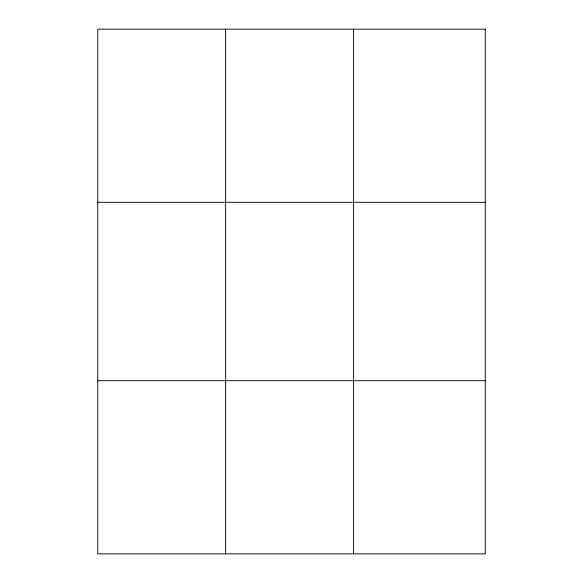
<?xml version="1.0" encoding="UTF-8"?>
<svg xmlns="http://www.w3.org/2000/svg" width="583" height="583" viewBox="0 0 583 583"><rect width="100%" height="100%" fill="white"/><g stroke="black" fill="none" stroke-linecap="round" stroke-linejoin="round"><path stroke-width="0.87" d="M225.621 553.85L225.621 29.15M353.502 553.85L353.502 29.15M97.747 202.301L485.253 202.301M97.747 380.699L485.253 380.699M485.253 29.15L485.253 553.85L97.747 553.85L97.747 29.15L485.253 29.15"/></g></svg>
